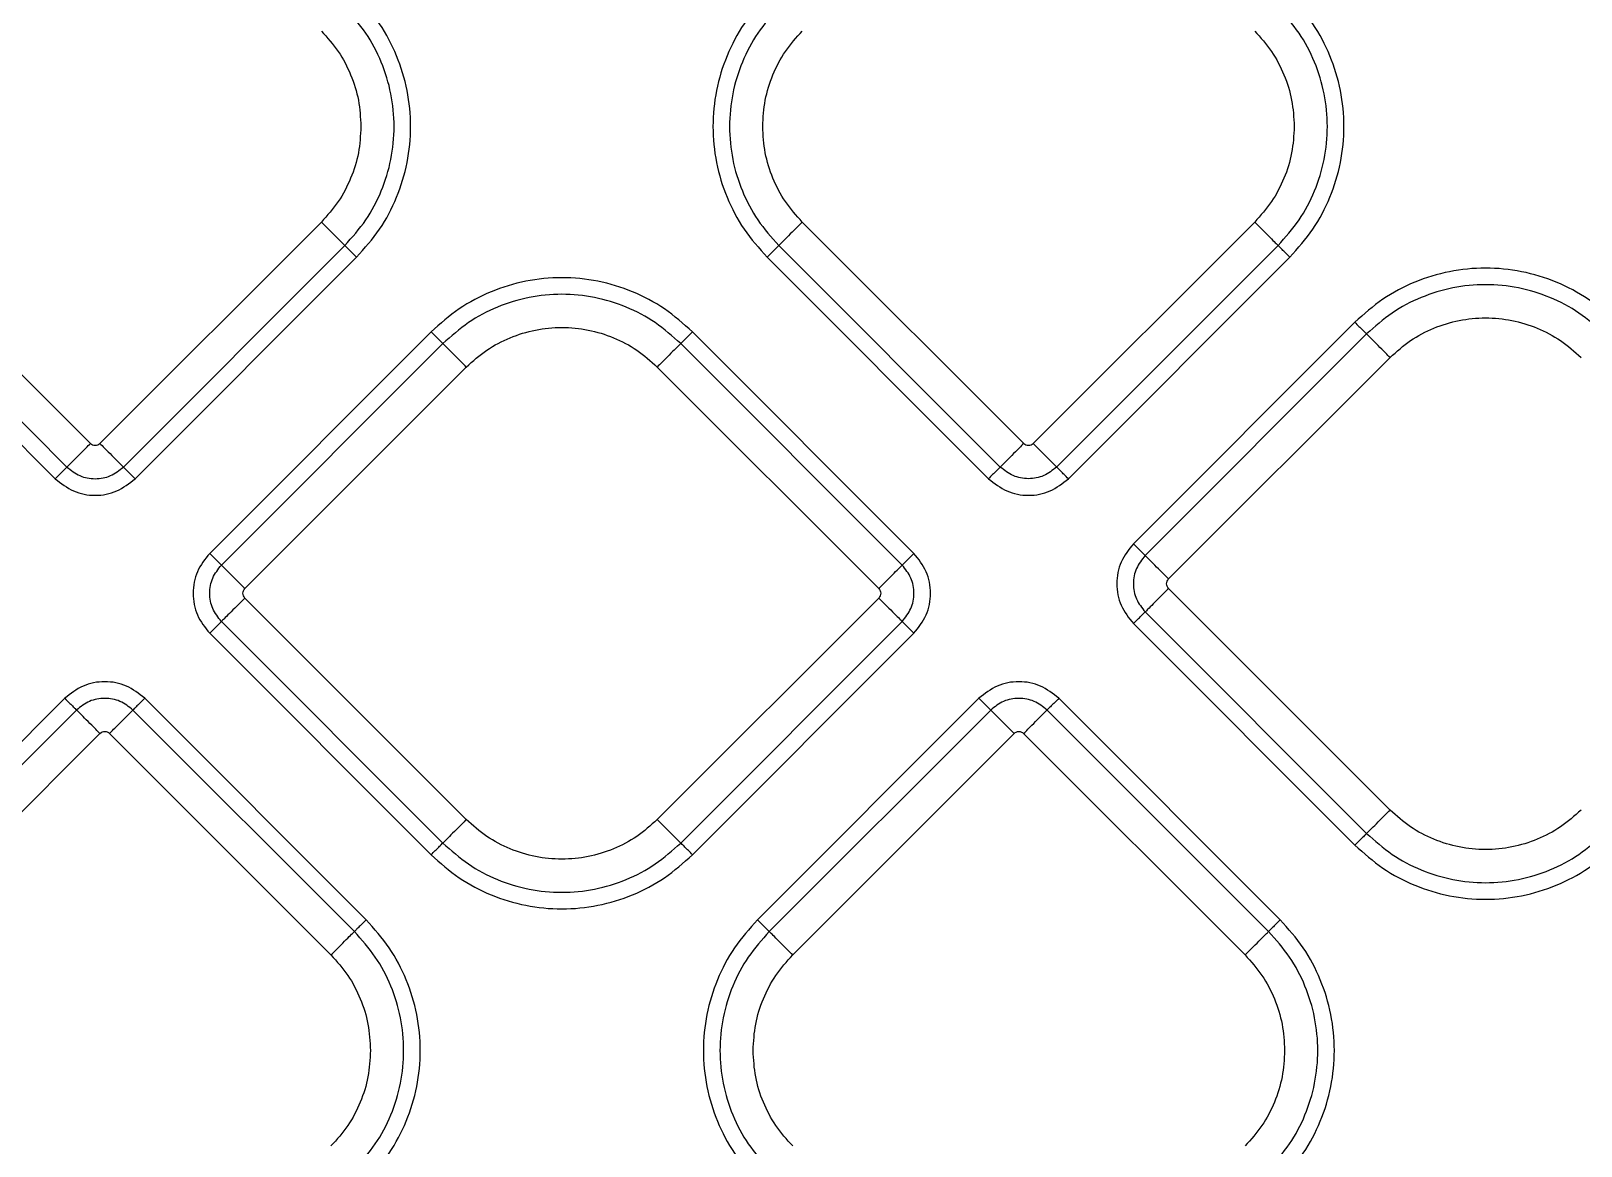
# Model space of a CAD drawing. Extents: x 400 to 501, y 484 to 634.
# Drawn here: x 451.619 to 456.23, y 548.439 to 551.755 of the extents above; entities that cross this region are included whole.
import ezdxf

# ---------------------------------------------------------------- set-up
doc = ezdxf.new("R2010")
doc.units = 0
doc.header["$MEASUREMENT"] = 0
doc.layers.add('DIM', color=3, linetype='Continuous')
doc.layers.add('GEOMETRY', color=3, linetype='Continuous', lineweight=25)

# ---------------------------------------------------------------- blocks, each defined once
blk = doc.blocks.new('2026 GRANDEE')
at = {"layer": 'GEOMETRY', "ltscale": 16}
for p, q in [((1.3707, -46.3122), (0.7119, -45.6533)), ((2.0578, -45.6533), (1.399, -46.3122)), ((4.1472, -46.3121), (3.4884, -45.6533)), ((4.8343, -45.6533), (4.1755, -46.3121)), ((0.6421, -45.7231), (1.301, -46.3819)), ((1.4687, -46.3819), (2.1275, -45.7231)), ((3.4187, -45.723), (4.0775, -46.3819)), ((4.2452, -46.3819), (4.904, -45.723)), ((0.6073, -45.7579), (1.2661, -46.4167)), ((1.5036, -46.4168), (2.1624, -45.7579)), ((3.3838, -45.7579), (4.0426, -46.4167)), ((4.2801, -46.4167), (4.9389, -45.7579)), ((5.1325, -45.9514), (4.4736, -46.6103)), ((2.3844, -45.9799), (1.7256, -46.6388)), ((2.4193, -46.0148), (1.7605, -46.6736)), ((3.7857, -46.6736), (3.1269, -46.0148)), ((3.8206, -46.6388), (3.1617, -45.9799)), ((5.1673, -45.9863), (4.5085, -46.6451)), ((4.5782, -46.7149), (5.237, -46.056)), ((1.8302, -46.7434), (2.489, -46.0845)), ((3.0571, -46.0845), (3.716, -46.7434)), ((5.237, -47.402), (4.5782, -46.7431)), ((2.489, -47.4305), (1.8302, -46.7716)), ((3.716, -46.7716), (3.0571, -47.4305)), ((1.7605, -46.8414), (2.4193, -47.5002)), ((3.1269, -47.5002), (3.7857, -46.8414)), ((4.4736, -46.8477), (5.1325, -47.5066)), ((4.5085, -46.8129), (5.1673, -47.4717)), ((1.7256, -46.8762), (2.3844, -47.5351)), ((3.1617, -47.5351), (3.8206, -46.8762)), ((1.2946, -47.0698), (0.6358, -47.7286)), ((2.1909, -47.7286), (1.5321, -47.0698)), ((4.0141, -47.0698), (3.3553, -47.7286)), ((4.9104, -47.7286), (4.2516, -47.0698)), ((1.3295, -47.1046), (0.6707, -47.7634)), ((2.156, -47.7634), (1.4972, -47.1046)), ((4.049, -47.1046), (3.3901, -47.7635)), ((4.8755, -47.7635), (4.2167, -47.1046)), ((0.7404, -47.8332), (1.3992, -47.1743)), ((1.4275, -47.1743), (2.0863, -47.8332)), ((3.4599, -47.8332), (4.1187, -47.1744)), ((4.147, -47.1744), (4.8058, -47.8332))]:
    blk.add_line(p, q, dxfattribs=at)
for points in [[(2.1624, -45.7579), (2.1864, -45.731), (2.2344, -45.6773), (2.2846, -45.5808), (2.3163, -45.4772), (2.3269, -45.3693), (2.3163, -45.2613), (2.2846, -45.1578), (2.2344, -45.0613), (2.1864, -45.0075), (2.1624, -44.9806)], [(3.3838, -44.9806), (3.3598, -45.0075), (3.3118, -45.0612), (3.2616, -45.1577), (3.2298, -45.2613), (3.2193, -45.3692), (3.2298, -45.4772), (3.2616, -45.5807), (3.3118, -45.6772), (3.3598, -45.731), (3.3838, -45.7579)], [(4.9389, -45.7579), (4.9629, -45.731), (5.0109, -45.6772), (5.0611, -45.5807), (5.0929, -45.4772), (5.1034, -45.3692), (5.0929, -45.2613), (5.0611, -45.1577), (5.0109, -45.0612), (4.9629, -45.0075), (4.9389, -44.9806)], [(2.1275, -45.7231), (2.1494, -45.6986), (2.1931, -45.6496), (2.2388, -45.5618), (2.2677, -45.4675), (2.2773, -45.3693), (2.2677, -45.271), (2.2388, -45.1767), (2.1931, -45.0889), (2.1494, -45.04), (2.1275, -45.0155)], [(3.4187, -45.0154), (3.3968, -45.0399), (3.3531, -45.0889), (3.3074, -45.1767), (3.2785, -45.271), (3.2689, -45.3692), (3.2785, -45.4675), (3.3074, -45.5618), (3.3531, -45.6496), (3.3968, -45.6986), (3.4187, -45.723)], [(4.904, -45.723), (4.9259, -45.6986), (4.9696, -45.6496), (5.0153, -45.5618), (5.0442, -45.4675), (5.0538, -45.3692), (5.0442, -45.271), (5.0153, -45.1767), (4.9696, -45.0889), (4.9259, -45.0399), (4.904, -45.0154)], [(2.0578, -45.0852), (2.0754, -45.1049), (2.1105, -45.1441), (2.147, -45.2147), (2.171, -45.2904), (2.174, -45.343), (2.1755, -45.3693)], [(3.3707, -45.3692), (3.3722, -45.3429), (3.3752, -45.2903), (3.3992, -45.2146), (3.4357, -45.1441), (3.4708, -45.1048), (3.4884, -45.0852)], [(4.8343, -45.0852), (4.8519, -45.1048), (4.887, -45.1441), (4.9235, -45.2146), (4.9475, -45.2903), (4.9505, -45.3429), (4.952, -45.3692)], [(2.1755, -45.3693), (2.174, -45.3956), (2.171, -45.4482), (2.147, -45.5239), (2.1105, -45.5944), (2.0754, -45.6337), (2.0578, -45.6533)], [(3.4884, -45.6533), (3.4708, -45.6337), (3.4357, -45.5944), (3.3992, -45.5238), (3.3752, -45.4481), (3.3722, -45.3955), (3.3707, -45.3692)], [(4.952, -45.3692), (4.9505, -45.3955), (4.9475, -45.4481), (4.9235, -45.5238), (4.887, -45.5944), (4.8519, -45.6337), (4.8343, -45.6533)], [(2.0578, -45.6533), (2.0661, -45.6616), (2.0826, -45.6782), (2.1043, -45.6998), (2.1209, -45.7164), (2.1253, -45.7208), (2.1275, -45.7231)], [(3.4884, -45.6533), (3.4801, -45.6616), (3.4635, -45.6781), (3.4419, -45.6998), (3.4253, -45.7164), (3.4209, -45.7208), (3.4187, -45.723)], [(4.8343, -45.6533), (4.8426, -45.6616), (4.8592, -45.6781), (4.8808, -45.6998), (4.8974, -45.7164), (4.9018, -45.7208), (4.904, -45.723)], [(2.1624, -45.7579), (2.1583, -45.7538), (2.15, -45.7455), (2.1392, -45.7347), (2.1309, -45.7264), (2.1286, -45.7242), (2.1275, -45.7231)], [(3.3838, -45.7579), (3.3879, -45.7537), (3.3962, -45.7455), (3.407, -45.7346), (3.4153, -45.7263), (3.4175, -45.7241), (3.4187, -45.723)], [(4.9389, -45.7579), (4.9348, -45.7537), (4.9265, -45.7455), (4.9157, -45.7346), (4.9074, -45.7263), (4.9052, -45.7241), (4.904, -45.723)], [(3.1617, -45.9799), (3.1348, -45.956), (3.0811, -45.908), (2.9846, -45.8577), (2.881, -45.826), (2.7731, -45.8154), (2.6651, -45.826), (2.5616, -45.8577), (2.4651, -45.908), (2.4113, -45.956), (2.3844, -45.9799)], [(5.9098, -45.9514), (5.8829, -45.9274), (5.8291, -45.8795), (5.7326, -45.8292), (5.6291, -45.7975), (5.5211, -45.7869), (5.4131, -45.7975), (5.3096, -45.8292), (5.2131, -45.8795), (5.1593, -45.9274), (5.1325, -45.9514)], [(3.1269, -46.0148), (3.1024, -45.993), (3.0534, -45.9493), (2.9656, -45.9035), (2.8714, -45.8747), (2.7731, -45.8651), (2.6748, -45.8747), (2.5805, -45.9035), (2.4927, -45.9493), (2.4438, -45.993), (2.4193, -46.0148)], [(5.8749, -45.9863), (5.8504, -45.9645), (5.8015, -45.9208), (5.7136, -45.875), (5.6194, -45.8462), (5.5211, -45.8366), (5.4228, -45.8462), (5.3286, -45.875), (5.2407, -45.9208), (5.1918, -45.9645), (5.1673, -45.9863)], [(2.489, -46.0845), (2.5087, -46.067), (2.548, -46.0319), (2.6185, -45.9952), (2.6942, -45.972), (2.7731, -45.9643), (2.852, -45.972), (2.9277, -45.9952), (2.9982, -46.0319), (3.0375, -46.067), (3.0571, -46.0845)], [(5.1325, -45.9514), (5.1366, -45.9556), (5.1449, -45.9639), (5.1557, -45.9747), (5.164, -45.983), (5.1662, -45.9852), (5.1673, -45.9863)], [(5.237, -46.056), (5.2567, -46.0385), (5.296, -46.0034), (5.3665, -45.9667), (5.4422, -45.9435), (5.5211, -45.9358), (5.6, -45.9435), (5.6757, -45.9667), (5.7462, -46.0034), (5.7855, -46.0385), (5.8052, -46.056)], [(2.3844, -45.9799), (2.3886, -45.9841), (2.3968, -45.9924), (2.4077, -46.0032), (2.416, -46.0115), (2.4182, -46.0137), (2.4193, -46.0148)], [(2.489, -46.0845), (2.4807, -46.0763), (2.4642, -46.0597), (2.4425, -46.038), (2.4259, -46.0214), (2.4215, -46.017), (2.4193, -46.0148)], [(3.1269, -46.0148), (3.1247, -46.017), (3.1202, -46.0214), (3.1036, -46.038), (3.082, -46.0597), (3.0654, -46.0763), (3.0571, -46.0845)], [(3.1269, -46.0148), (3.128, -46.0137), (3.1302, -46.0115), (3.1385, -46.0032), (3.1493, -45.9924), (3.1576, -45.9841), (3.1617, -45.9799)], [(5.237, -46.056), (5.2288, -46.0477), (5.2122, -46.0312), (5.1906, -46.0095), (5.174, -45.9929), (5.1695, -45.9885), (5.1673, -45.9863)], [(1.301, -46.3819), (1.3032, -46.3797), (1.3076, -46.3753), (1.3242, -46.3587), (1.3459, -46.337), (1.3624, -46.3204), (1.3707, -46.3122)], [(1.399, -46.3122), (1.4073, -46.3204), (1.4238, -46.337), (1.4455, -46.3587), (1.4621, -46.3753), (1.4665, -46.3797), (1.4687, -46.3819)], [(4.1472, -46.3121), (4.1389, -46.3204), (4.1224, -46.337), (4.1007, -46.3586), (4.0841, -46.3752), (4.0797, -46.3796), (4.0775, -46.3819)], [(4.1755, -46.3121), (4.1838, -46.3204), (4.2003, -46.337), (4.222, -46.3586), (4.2386, -46.3752), (4.243, -46.3796), (4.2452, -46.3819)], [(1.301, -46.3819), (1.2999, -46.383), (1.2977, -46.3852), (1.2894, -46.3935), (1.2785, -46.4043), (1.2703, -46.4126), (1.2661, -46.4167)], [(1.5036, -46.4167), (1.4994, -46.4126), (1.4911, -46.4043), (1.4803, -46.3935), (1.472, -46.3852), (1.4698, -46.383), (1.4687, -46.3819)], [(4.0775, -46.3819), (4.0764, -46.383), (4.0742, -46.3852), (4.0659, -46.3935), (4.055, -46.4043), (4.0468, -46.4126), (4.0426, -46.4167)], [(4.2801, -46.4167), (4.2759, -46.4126), (4.2677, -46.4043), (4.2568, -46.3935), (4.2485, -46.3852), (4.2463, -46.383), (4.2452, -46.3819)], [(4.4736, -46.6103), (4.4778, -46.6144), (4.486, -46.6227), (4.4969, -46.6335), (4.5052, -46.6418), (4.5074, -46.644), (4.5085, -46.6451)], [(1.7605, -46.6736), (1.7593, -46.6725), (1.7571, -46.6703), (1.7488, -46.662), (1.738, -46.6512), (1.7297, -46.6429), (1.7256, -46.6388)], [(3.8206, -46.6388), (3.8164, -46.6429), (3.8081, -46.6512), (3.7973, -46.662), (3.789, -46.6703), (3.7868, -46.6725), (3.7857, -46.6736)], [(4.5782, -46.7149), (4.5699, -46.7066), (4.5534, -46.69), (4.5317, -46.6684), (4.5151, -46.6518), (4.5107, -46.6473), (4.5085, -46.6451)], [(1.8302, -46.7434), (1.8219, -46.7351), (1.8053, -46.7185), (1.7837, -46.6969), (1.7671, -46.6803), (1.7627, -46.6759), (1.7605, -46.6736)], [(3.716, -46.7434), (3.7243, -46.7351), (3.7408, -46.7185), (3.7625, -46.6969), (3.7791, -46.6803), (3.7835, -46.6759), (3.7857, -46.6736)], [(4.5782, -46.7431), (4.5699, -46.7514), (4.5534, -46.768), (4.5317, -46.7896), (4.5151, -46.8062), (4.5107, -46.8106), (4.5085, -46.8129)], [(1.8302, -46.7716), (1.8219, -46.7799), (1.8053, -46.7965), (1.7837, -46.8181), (1.7671, -46.8347), (1.7627, -46.8392), (1.7605, -46.8414)], [(3.716, -46.7716), (3.7243, -46.7799), (3.7408, -46.7965), (3.7625, -46.8181), (3.7791, -46.8347), (3.7835, -46.8392), (3.7857, -46.8414)], [(1.7256, -46.8762), (1.7297, -46.8721), (1.738, -46.8638), (1.7488, -46.853), (1.7571, -46.8447), (1.7593, -46.8425), (1.7605, -46.8414)], [(3.8206, -46.8762), (3.8164, -46.8721), (3.8081, -46.8638), (3.7973, -46.853), (3.789, -46.8447), (3.7868, -46.8425), (3.7857, -46.8414)], [(4.4736, -46.8477), (4.4778, -46.8436), (4.486, -46.8353), (4.4969, -46.8245), (4.5052, -46.8162), (4.5074, -46.814), (4.5085, -46.8129)], [(1.2946, -47.0698), (1.2988, -47.0739), (1.307, -47.0822), (1.3179, -47.093), (1.3262, -47.1013), (1.3284, -47.1035), (1.3295, -47.1046)], [(1.5321, -47.0698), (1.5279, -47.0739), (1.5197, -47.0822), (1.5088, -47.093), (1.5005, -47.1013), (1.4983, -47.1035), (1.4972, -47.1046)], [(4.0141, -47.0698), (4.0183, -47.0739), (4.0265, -47.0822), (4.0374, -47.093), (4.0457, -47.1013), (4.0479, -47.1035), (4.049, -47.1046)], [(4.2516, -47.0698), (4.2474, -47.0739), (4.2391, -47.0822), (4.2283, -47.093), (4.22, -47.1013), (4.2178, -47.1035), (4.2167, -47.1046)], [(1.3992, -47.1743), (1.3909, -47.1661), (1.3744, -47.1495), (1.3527, -47.1278), (1.3361, -47.1113), (1.3317, -47.1068), (1.3295, -47.1046)], [(1.4275, -47.1743), (1.4358, -47.1661), (1.4523, -47.1495), (1.474, -47.1278), (1.4906, -47.1113), (1.495, -47.1068), (1.4972, -47.1046)], [(4.1187, -47.1744), (4.1104, -47.1661), (4.0939, -47.1495), (4.0722, -47.1279), (4.0556, -47.1113), (4.0512, -47.1069), (4.049, -47.1046)], [(4.147, -47.1744), (4.1553, -47.1661), (4.1718, -47.1495), (4.1935, -47.1279), (4.2101, -47.1113), (4.2145, -47.1069), (4.2167, -47.1046)], [(5.1673, -47.4717), (5.1695, -47.4695), (5.174, -47.4651), (5.1906, -47.4485), (5.2122, -47.4268), (5.2288, -47.4102), (5.237, -47.402)], [(5.8052, -47.402), (5.7855, -47.4195), (5.7462, -47.4546), (5.6757, -47.4913), (5.6, -47.5145), (5.5211, -47.5222), (5.4422, -47.5145), (5.3665, -47.4913), (5.296, -47.4546), (5.2567, -47.4195), (5.237, -47.402)], [(2.489, -47.4305), (2.4807, -47.4388), (2.4642, -47.4553), (2.4425, -47.477), (2.4259, -47.4936), (2.4215, -47.498), (2.4193, -47.5002)], [(3.0571, -47.4305), (3.0375, -47.448), (2.9982, -47.4831), (2.9277, -47.5198), (2.852, -47.543), (2.7731, -47.5507), (2.6942, -47.543), (2.6185, -47.5198), (2.548, -47.4831), (2.5087, -47.448), (2.489, -47.4305)], [(3.0571, -47.4305), (3.0654, -47.4388), (3.082, -47.4553), (3.1036, -47.477), (3.1202, -47.4936), (3.1247, -47.498), (3.1269, -47.5002)], [(5.1673, -47.4717), (5.1662, -47.4728), (5.164, -47.475), (5.1557, -47.4833), (5.1449, -47.4941), (5.1366, -47.5024), (5.1325, -47.5066)], [(5.1673, -47.4717), (5.1918, -47.4935), (5.2407, -47.5372), (5.3286, -47.583), (5.4228, -47.6118), (5.5211, -47.6214), (5.6194, -47.6118), (5.7136, -47.583), (5.8015, -47.5372), (5.8504, -47.4935), (5.8749, -47.4717)], [(2.3844, -47.5351), (2.3886, -47.5309), (2.3968, -47.5226), (2.4077, -47.5118), (2.416, -47.5035), (2.4182, -47.5013), (2.4193, -47.5002)], [(2.3844, -47.5351), (2.4113, -47.5591), (2.4651, -47.607), (2.5616, -47.6573), (2.6651, -47.689), (2.7731, -47.6996), (2.881, -47.689), (2.9846, -47.6573), (3.0811, -47.607), (3.1348, -47.5591), (3.1617, -47.5351)], [(2.4193, -47.5002), (2.4438, -47.522), (2.4927, -47.5657), (2.5805, -47.6115), (2.6748, -47.6403), (2.7731, -47.6499), (2.8714, -47.6403), (2.9656, -47.6115), (3.0534, -47.5657), (3.1024, -47.522), (3.1269, -47.5002)], [(3.1617, -47.5351), (3.1576, -47.5309), (3.1493, -47.5226), (3.1385, -47.5118), (3.1302, -47.5035), (3.128, -47.5013), (3.1269, -47.5002)], [(5.1325, -47.5066), (5.1593, -47.5305), (5.2131, -47.5785), (5.3096, -47.6288), (5.4131, -47.6605), (5.5211, -47.6711), (5.6291, -47.6605), (5.7326, -47.6288), (5.8291, -47.5785), (5.8829, -47.5305), (5.9098, -47.5066)], [(2.0863, -47.8332), (2.0946, -47.8249), (2.1112, -47.8083), (2.1328, -47.7867), (2.1494, -47.7701), (2.1538, -47.7657), (2.156, -47.7634)], [(2.1909, -47.7286), (2.1868, -47.7327), (2.1785, -47.741), (2.1677, -47.7518), (2.1594, -47.7601), (2.1572, -47.7623), (2.156, -47.7634)], [(2.156, -48.471), (2.1779, -48.4466), (2.2216, -48.3976), (2.2673, -48.3098), (2.2962, -48.2155), (2.3058, -48.1172), (2.2962, -48.019), (2.2673, -47.9247), (2.2216, -47.8369), (2.1779, -47.7879), (2.156, -47.7634)], [(2.1909, -48.5059), (2.2149, -48.479), (2.2629, -48.4252), (2.3131, -48.3287), (2.3449, -48.2252), (2.3554, -48.1172), (2.3449, -48.0093), (2.3131, -47.9057), (2.2629, -47.8092), (2.2149, -47.7555), (2.1909, -47.7286)], [(3.3553, -47.7286), (3.3313, -47.7555), (3.2833, -47.8093), (3.233, -47.9058), (3.2013, -48.0093), (3.1908, -48.1173), (3.2013, -48.2252), (3.233, -48.3288), (3.2833, -48.4253), (3.3313, -48.479), (3.3553, -48.5059)], [(3.3901, -47.7635), (3.3683, -47.788), (3.3246, -47.8369), (3.2789, -47.9247), (3.25, -48.019), (3.2404, -48.1173), (3.25, -48.2155), (3.2789, -48.3098), (3.3246, -48.3976), (3.3683, -48.4466), (3.3901, -48.4711)], [(3.3553, -47.7286), (3.3594, -47.7328), (3.3677, -47.741), (3.3785, -47.7519), (3.3868, -47.7602), (3.389, -47.7624), (3.3901, -47.7635)], [(3.4599, -47.8332), (3.4516, -47.8249), (3.435, -47.8084), (3.4134, -47.7867), (3.3968, -47.7701), (3.3924, -47.7657), (3.3901, -47.7635)], [(4.8058, -47.8332), (4.8141, -47.8249), (4.8306, -47.8084), (4.8523, -47.7867), (4.8689, -47.7701), (4.8733, -47.7657), (4.8755, -47.7635)], [(4.9104, -47.7286), (4.9063, -47.7328), (4.898, -47.741), (4.8872, -47.7519), (4.8789, -47.7602), (4.8766, -47.7624), (4.8755, -47.7635)], [(4.8755, -48.4711), (4.8974, -48.4466), (4.9411, -48.3976), (4.9868, -48.3098), (5.0157, -48.2155), (5.0253, -48.1173), (5.0157, -48.019), (4.9868, -47.9247), (4.9411, -47.8369), (4.8974, -47.788), (4.8755, -47.7635)], [(4.9104, -48.5059), (4.9344, -48.479), (4.9824, -48.4253), (5.0326, -48.3288), (5.0643, -48.2252), (5.0749, -48.1173), (5.0643, -48.0093), (5.0326, -47.9058), (4.9824, -47.8093), (4.9344, -47.7555), (4.9104, -47.7286)], [(2.0863, -47.8332), (2.1039, -47.8528), (2.139, -47.8921), (2.1755, -47.9626), (2.1995, -48.0383), (2.2025, -48.0909), (2.204, -48.1172)], [(3.3422, -48.1173), (3.3437, -48.091), (3.3467, -48.0384), (3.3707, -47.9627), (3.4072, -47.8921), (3.4423, -47.8529), (3.4599, -47.8332)], [(4.8058, -47.8332), (4.8234, -47.8529), (4.8585, -47.8921), (4.895, -47.9627), (4.919, -48.0384), (4.922, -48.091), (4.9235, -48.1173)], [(2.204, -48.1172), (2.2025, -48.1435), (2.1995, -48.1961), (2.1755, -48.2718), (2.139, -48.3424), (2.1039, -48.3817), (2.0863, -48.4013)], [(3.4599, -48.4013), (3.4423, -48.3817), (3.4072, -48.3424), (3.3707, -48.2719), (3.3467, -48.1962), (3.3437, -48.1436), (3.3422, -48.1173)], [(4.9235, -48.1173), (4.922, -48.1436), (4.919, -48.1962), (4.895, -48.2719), (4.8585, -48.3424), (4.8234, -48.3817), (4.8058, -48.4013)]]:
    blk.add_open_spline(points, degree=3, dxfattribs=at)
for points, knots in [([(1.399, -46.3122), (1.3969, -46.3138), (1.3928, -46.3171), (1.3848, -46.3185), (1.3769, -46.3171), (1.3728, -46.3138), (1.3707, -46.3122)], [0, 0, 0, 0, 0.250227, 0.500001, 0.749773, 1, 1, 1, 1]), ([(4.1755, -46.3121), (4.1734, -46.3138), (4.1693, -46.317), (4.1613, -46.3185), (4.1534, -46.317), (4.1493, -46.3138), (4.1472, -46.3121)], [0, 0, 0, 0, 0.2502271, 0.500001, 0.7497726, 1, 1, 1, 1]), ([(1.301, -46.3819), (1.3132, -46.3916), (1.3377, -46.411), (1.3848, -46.4195), (1.4319, -46.411), (1.4564, -46.3916), (1.4687, -46.3819)], [0, 0, 0, 0, 0.249985, 0.499995, 0.750018, 1, 1, 1, 1]), ([(4.2452, -46.3819), (4.233, -46.3916), (4.2084, -46.411), (4.1613, -46.4194), (4.1143, -46.411), (4.0897, -46.3916), (4.0775, -46.3819)], [0, 0, 0, 0, 0.249989, 0.499995, 0.750011, 1, 1, 1, 1]), ([(1.2661, -46.4167), (1.2835, -46.4305), (1.3182, -46.458), (1.3848, -46.4699), (1.4515, -46.458), (1.4862, -46.4305), (1.5036, -46.4168)], [0, 0, 0, 0, 0.2500385, 0.4999937, 0.7499651, 1, 1, 1, 1]), ([(4.0426, -46.4167), (4.06, -46.4305), (4.0947, -46.458), (4.1613, -46.4699), (4.228, -46.458), (4.2627, -46.4305), (4.2801, -46.4167)], [0, 0, 0, 0, 0.250033, 0.500005, 0.749962, 1, 1, 1, 1]), ([(4.4736, -46.6103), (4.4599, -46.6276), (4.4324, -46.6623), (4.4204, -46.729), (4.4324, -46.7957), (4.4599, -46.8304), (4.4736, -46.8477)], [0, 0, 0, 0, 0.250039, 0.499994, 0.749965, 1, 1, 1, 1]), ([(1.7256, -46.6388), (1.7118, -46.6561), (1.6843, -46.6908), (1.6724, -46.7575), (1.6843, -46.8242), (1.7118, -46.8589), (1.7256, -46.8762)], [0, 0, 0, 0, 0.2500325, 0.5000052, 0.7499624, 1, 1, 1, 1]), ([(3.8206, -46.8762), (3.8343, -46.8589), (3.8618, -46.8242), (3.8737, -46.7575), (3.8618, -46.6908), (3.8343, -46.6561), (3.8206, -46.6388)], [0, 0, 0, 0, 0.250039, 0.499994, 0.749965, 1, 1, 1, 1]), ([(4.5085, -46.6451), (4.4988, -46.6574), (4.4793, -46.6819), (4.4709, -46.729), (4.4793, -46.7761), (4.4988, -46.8006), (4.5085, -46.8129)], [0, 0, 0, 0, 0.249985, 0.499995, 0.750018, 1, 1, 1, 1]), ([(1.7605, -46.8414), (1.7507, -46.8291), (1.7313, -46.8046), (1.7229, -46.7575), (1.7313, -46.7104), (1.7507, -46.6859), (1.7605, -46.6736)], [0, 0, 0, 0, 0.249989, 0.499995, 0.750011, 1, 1, 1, 1]), ([(3.7857, -46.8414), (3.7954, -46.8291), (3.8148, -46.8046), (3.8233, -46.7575), (3.8148, -46.7104), (3.7954, -46.6859), (3.7857, -46.6736)], [0, 0, 0, 0, 0.249985, 0.499995, 0.750018, 1, 1, 1, 1]), ([(1.8302, -46.7716), (1.8285, -46.7696), (1.8253, -46.7654), (1.8238, -46.7575), (1.8253, -46.7496), (1.8285, -46.7454), (1.8302, -46.7434)], [0, 0, 0, 0, 0.250227, 0.500001, 0.749773, 1, 1, 1, 1]), ([(3.716, -46.7434), (3.7176, -46.7454), (3.7209, -46.7496), (3.7223, -46.7575), (3.7209, -46.7654), (3.7176, -46.7696), (3.716, -46.7716)], [0, 0, 0, 0, 0.250227, 0.500001, 0.749773, 1, 1, 1, 1]), ([(4.5782, -46.7431), (4.5766, -46.7411), (4.5733, -46.7369), (4.5719, -46.729), (4.5733, -46.7211), (4.5766, -46.7169), (4.5782, -46.7149)], [0, 0, 0, 0, 0.250227, 0.500001, 0.749773, 1, 1, 1, 1]), ([(1.5321, -47.0698), (1.5147, -47.056), (1.48, -47.0285), (1.4134, -47.0166), (1.3467, -47.0285), (1.312, -47.056), (1.2946, -47.0698)], [0, 0, 0, 0, 0.250039, 0.499994, 0.749965, 1, 1, 1, 1]), ([(4.2516, -47.0698), (4.2342, -47.056), (4.1995, -47.0285), (4.1328, -47.0166), (4.0662, -47.0285), (4.0315, -47.056), (4.0141, -47.0698)], [0, 0, 0, 0, 0.250039, 0.499994, 0.749965, 1, 1, 1, 1]), ([(1.4972, -47.1046), (1.485, -47.0949), (1.4604, -47.0755), (1.4133, -47.0671), (1.3663, -47.0755), (1.3417, -47.0949), (1.3295, -47.1046)], [0, 0, 0, 0, 0.249985, 0.499995, 0.750018, 1, 1, 1, 1]), ([(4.2167, -47.1046), (4.2044, -47.0949), (4.1799, -47.0755), (4.1328, -47.0671), (4.0857, -47.0755), (4.0612, -47.0949), (4.049, -47.1046)], [0, 0, 0, 0, 0.249985, 0.499995, 0.750018, 1, 1, 1, 1]), ([(1.3992, -47.1743), (1.4013, -47.1727), (1.4054, -47.1694), (1.4133, -47.168), (1.4213, -47.1694), (1.4254, -47.1727), (1.4275, -47.1743)], [0, 0, 0, 0, 0.250227, 0.500001, 0.749773, 1, 1, 1, 1]), ([(4.1187, -47.1744), (4.1208, -47.1727), (4.1249, -47.1695), (4.1328, -47.168), (4.1408, -47.1695), (4.1449, -47.1727), (4.147, -47.1744)], [0, 0, 0, 0, 0.250227, 0.500001, 0.749773, 1, 1, 1, 1])]:
    blk.add_open_spline(points, degree=3, knots=knots, dxfattribs=at)

msp = doc.modelspace()

# ---------------------------------------------------------------- block references
at = {"layer": 'DIM'}
msp.add_blockref('2026 GRANDEE', (450.4248, 596.8403), dxfattribs=at)

doc.saveas('drawing.dxf')
